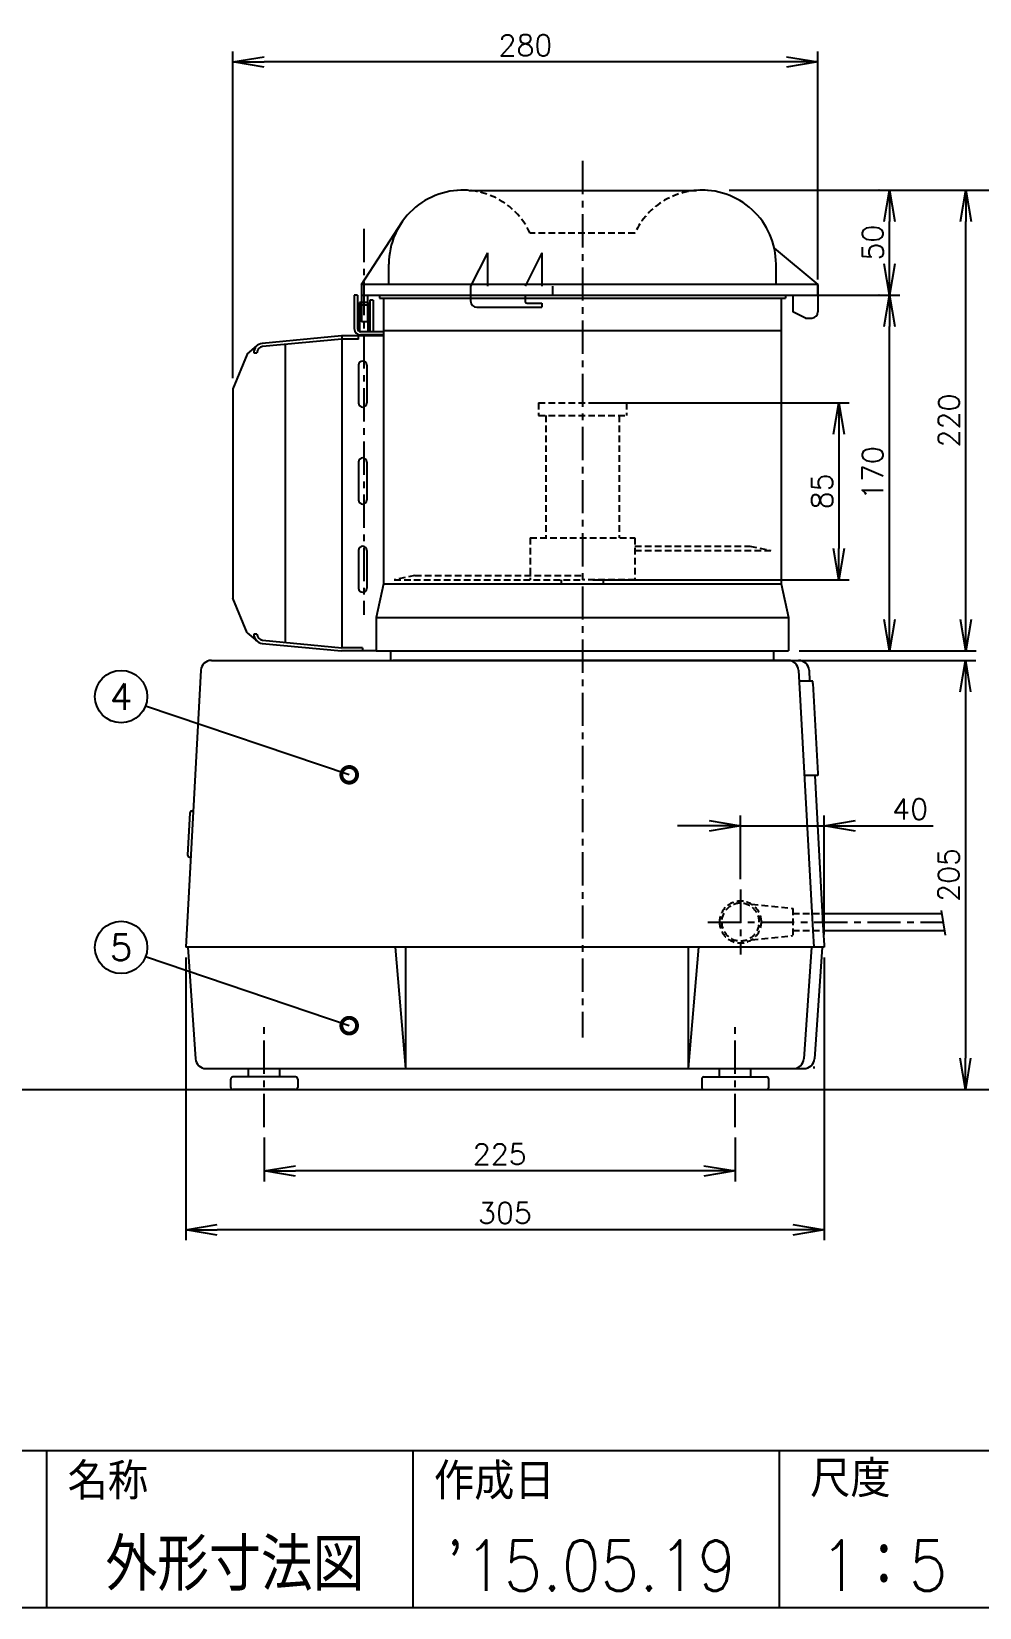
# Model space of a CAD drawing. Extents: x 115 to 2025, y 0 to 1377.
# Drawn here: x 708 to 1161, y 0 to 753 of the extents above; entities that cross this region are included whole.
import ezdxf
from ezdxf.enums import TextEntityAlignment as Align

# ---------------------------------------------------------------- set-up
doc = ezdxf.new("R2010")
doc.units = 0
doc.header["$LTSCALE"] = 0.5
doc.header["$PDMODE"] = 3
doc.linetypes.add('CENTER', pattern=[50.8, 31.75, -6.35, 6.35, -6.35])
doc.linetypes.add('HIDDEN', pattern=[9.525, 6.35, -3.175])
doc.layers.get('0').update_dxf_attribs({"linetype": 'CONTINUOUS'})
doc.layers.get('DEFPOINTS').update_dxf_attribs({"linetype": 'CONTINUOUS'})
for name, color, linetype in [('DANMEN', 7, 'CONTINUOUS'), ('SUNPOU', 7, 'CONTINUOUS'), ('WAKU', 7, 'CONTINUOUS')]:
    doc.layers.add(name, color=color, linetype=linetype)
doc.styles.get("Standard").update_dxf_attribs({"font": 'ROMANS', "bigfont": 'EXTFONT.shx'})
doc.dimstyles.get("Standard").update_dxf_attribs({"dimscale": 5, "dimtxt": 2, "dimasz": 3, "dimexe": 1, "dimexo": 1, "dimgap": 0.6, "dimtad": 3, "dimdec": 0, "dimzin": 0, "dimdsep": 46, "dimtxsty": 'STANDARD', "dimblk1": 'OPEN', "dimblk2": 'OPEN', "dimsah": 1, "dimcen": 1.5, "dimclrd": 7, "dimclre": 7, "dimclrt": 7, "dimadec": 0, "dimazin": 0, "dimtfac": 1, "dimtdec": 0, "dimtmove": 0, "dimatfit": 0, "dimldrblk": 'DOTSMALL', "dimfxl": 1, "dimtvp": 1, "dimtolj": 1, "dimtzin": 0, "dimarcsym": 0})

# ---------------------------------------------------------------- blocks, each defined once
blk = doc.blocks.new('_OPEN')
at = {"color": 0, "linetype": 'ByBlock'}
for p, q in [((-1, 0.167), (0, 0)), ((0, 0), (-1, -0.167)), ((0, 0), (-1, 0))]:
    blk.add_line(p, q, dxfattribs=at)
blk = doc.blocks.new('*D8')
at = {"layer": 'DEFPOINTS', "color": 0}
for p in [(818.98, 229.52), (1043.98, 229.52), (818.98, 208.54)]:
    blk.add_point(p, dxfattribs=at)
at = {"layer": 'SUNPOU', "color": 7, "lineweight": -2}
for p, q in [((818.98, 224.52), (818.98, 203.54)), ((1043.98, 224.52), (1043.98, 203.54)), ((1028.98, 208.54), (833.98, 208.54))]:
    blk.add_line(p, q, dxfattribs=at)
at = {"layer": 'SUNPOU', "color": 7, "lineweight": -2, "xscale": 15, "yscale": 15, "zscale": 15, "rotation": 180}
blk.add_blockref('_OPEN', (818.98, 208.54), dxfattribs=at)
at = {"layer": 'SUNPOU', "color": 7, "lineweight": -2, "xscale": 15, "yscale": 15, "zscale": 15}
blk.add_blockref('_OPEN', (1043.98, 208.54), dxfattribs=at)
at = {"layer": 'SUNPOU', "color": 7, "insert": (931.48, 216.54), "char_height": 10, "attachment_point": 5}
blk.add_mtext('\\A1;225', dxfattribs=at)
blk = doc.blocks.new('_DotSmall')
at = {"color": 0, "linetype": 'ByBlock', "const_width": 0.5}
blk.add_lwpolyline([(-0.0625, 0, 1), (0.0625, 0, 1)], format="xyb", close=True, dxfattribs=at)
blk = doc.blocks.new('*D9')
at = {"layer": 'DEFPOINTS', "color": 0}
for p in [(1046.48, 373.36), (1046.48, 342.99), (1086.43, 316.44)]:
    blk.add_point(p, dxfattribs=at)
at = {"layer": 'SUNPOU', "color": 7, "lineweight": -2}
for p, q in [((1046.48, 347.99), (1046.48, 378.36)), ((1086.43, 321.44), (1086.43, 378.36)), ((1031.48, 373.36), (1016.48, 373.36)), ((1046.48, 373.36), (1086.43, 373.36)), ((1101.43, 373.36), (1138.62, 373.36))]:
    blk.add_line(p, q, dxfattribs=at)
at = {"layer": 'SUNPOU', "color": 7, "lineweight": -2, "xscale": 15, "yscale": 15, "zscale": 15}
blk.add_blockref('_OPEN', (1046.48, 373.36), dxfattribs=at)
at = {"layer": 'SUNPOU', "color": 7, "lineweight": -2, "xscale": 15, "yscale": 15, "zscale": 15, "rotation": 180}
blk.add_blockref('_OPEN', (1086.43, 373.36), dxfattribs=at)
at = {"layer": 'SUNPOU', "color": 7, "insert": (1127.52, 381.36), "char_height": 10, "attachment_point": 5}
blk.add_mtext('\\A1;40', dxfattribs=at)
blk = doc.blocks.new('*D10')
at = {"layer": 'DEFPOINTS', "color": 0}
for p in [(781.48, 315.44), (1086.48, 315.44), (781.48, 180.41)]:
    blk.add_point(p, dxfattribs=at)
at = {"layer": 'SUNPOU', "color": 7, "lineweight": -2}
for p, q in [((781.48, 310.44), (781.48, 175.41)), ((1086.48, 310.44), (1086.48, 175.41)), ((1071.48, 180.41), (796.48, 180.41))]:
    blk.add_line(p, q, dxfattribs=at)
at = {"layer": 'SUNPOU', "color": 7, "lineweight": -2, "xscale": 15, "yscale": 15, "zscale": 15, "rotation": 180}
blk.add_blockref('_OPEN', (781.48, 180.41), dxfattribs=at)
at = {"layer": 'SUNPOU', "color": 7, "lineweight": -2, "xscale": 15, "yscale": 15, "zscale": 15}
blk.add_blockref('_OPEN', (1086.48, 180.41), dxfattribs=at)
at = {"layer": 'SUNPOU', "color": 7, "insert": (933.98, 188.41), "char_height": 10, "attachment_point": 5}
blk.add_mtext('\\A1;305', dxfattribs=at)
blk = doc.blocks.new('*D16')
at = {"color": 7, "lineweight": -2}
for p, q in [((804, 587.17), (804, 743.28)), ((1068.5, 738.28), (819, 738.28)), ((1083.5, 634.44), (1083.5, 743.28))]:
    blk.add_line(p, q, dxfattribs=at)
at = {"layer": 'DEFPOINTS', "color": 0}
for p in [(804, 738.28), (1083.5, 629.44), (804, 582.17)]:
    blk.add_point(p, dxfattribs=at)
at = {"color": 7, "lineweight": -2, "xscale": 15, "yscale": 15, "zscale": 15, "rotation": 180}
blk.add_blockref('_OPEN', (804, 738.28), dxfattribs=at)
at = {"color": 7, "lineweight": -2, "xscale": 15, "yscale": 15, "zscale": 15}
blk.add_blockref('_OPEN', (1083.5, 738.28), dxfattribs=at)
at = {"color": 7, "insert": (943.75, 746.28), "char_height": 10, "attachment_point": 5}
blk.add_mtext('\\A1;280', dxfattribs=at)
blk = doc.blocks.new('*D22')
at = {"color": 7, "lineweight": -2}
for p, q in [((1065.86, 452.44), (1158.94, 452.44)), ((1153.94, 437.44), (1153.94, 262.44)), ((1065.86, 247.44), (1158.94, 247.44))]:
    blk.add_line(p, q, dxfattribs=at)
at = {"layer": 'DEFPOINTS', "color": 0}
for p in [(1060.86, 452.44), (1060.86, 247.44), (1153.94, 247.44)]:
    blk.add_point(p, dxfattribs=at)
at = {"color": 7, "lineweight": -2, "xscale": 15, "yscale": 15, "zscale": 15}
for p, rotation in [((1153.94, 452.44), 90), ((1153.94, 247.44), 270)]:
    blk.add_blockref('_OPEN', p, dxfattribs=dict(at, rotation=rotation))
at = {"color": 7, "insert": (1145.94, 349.94), "char_height": 10, "attachment_point": 5, "rotation": 90}
blk.add_mtext('\\A1;205', dxfattribs=at)
blk = doc.blocks.new('*D23')
at = {"color": 7, "lineweight": -2}
for p, q in [((1076.5, 626.94), (1122.69, 626.94)), ((1117.69, 471.94), (1117.69, 611.94)), ((1074.5, 456.94), (1122.69, 456.94))]:
    blk.add_line(p, q, dxfattribs=at)
at = {"layer": 'DEFPOINTS', "color": 0}
for p in [(1071.5, 626.94), (1117.69, 626.94), (1069.5, 456.94)]:
    blk.add_point(p, dxfattribs=at)
at = {"color": 7, "lineweight": -2, "xscale": 15, "yscale": 15, "zscale": 15}
for p, rotation in [((1117.69, 626.94), 90), ((1117.69, 456.94), 270)]:
    blk.add_blockref('_OPEN', p, dxfattribs=dict(at, rotation=rotation))
at = {"color": 7, "insert": (1109.69, 541.94), "char_height": 10, "attachment_point": 5, "rotation": 90}
blk.add_mtext('\\A1;170', dxfattribs=at)
blk = doc.blocks.new('*D24')
at = {"color": 7, "lineweight": -2}
for p, q in [((1041.11, 677.06), (1198.35, 677.06)), ((1193.35, 662.06), (1193.35, 262.44)), ((1091.48, 247.44), (1198.35, 247.44))]:
    blk.add_line(p, q, dxfattribs=at)
at = {"layer": 'DEFPOINTS', "color": 0}
for p in [(1036.11, 677.06), (1086.48, 247.44), (1193.35, 247.44)]:
    blk.add_point(p, dxfattribs=at)
at = {"color": 7, "lineweight": -2, "xscale": 15, "yscale": 15, "zscale": 15}
for p, rotation in [((1193.35, 677.06), 90), ((1193.35, 247.44), 270)]:
    blk.add_blockref('_OPEN', p, dxfattribs=dict(at, rotation=rotation))
at = {"color": 7, "insert": (1185.35, 462.25), "char_height": 10, "attachment_point": 5, "rotation": 90}
blk.add_mtext('\\A1;430', dxfattribs=at)
blk = doc.blocks.new('*D25')
at = {"color": 7, "lineweight": -2}
for p, q in [((1112.69, 677.06), (1112.66, 677.06)), ((1117.66, 641.94), (1117.66, 662.06)), ((1112.69, 626.94), (1112.66, 626.94))]:
    blk.add_line(p, q, dxfattribs=at)
at = {"layer": 'DEFPOINTS', "color": 0}
for p in [(1117.66, 677.06), (1117.69, 677.06), (1117.69, 626.94)]:
    blk.add_point(p, dxfattribs=at)
at = {"color": 7, "lineweight": -2, "xscale": 15, "yscale": 15, "zscale": 15}
for p, rotation in [((1117.66, 677.06), 90), ((1117.66, 626.94), 270)]:
    blk.add_blockref('_OPEN', p, dxfattribs=dict(at, rotation=rotation))
at = {"color": 7, "insert": (1109.66, 652), "char_height": 10, "attachment_point": 5, "rotation": 90}
blk.add_mtext('\\A1;50', dxfattribs=at)
blk = doc.blocks.new('*D26')
at = {"color": 7, "lineweight": -2}
for p, q in [((1122.69, 677.06), (1159.12, 677.06)), ((1154.12, 471.94), (1154.12, 662.06)), ((1122.69, 456.94), (1159.12, 456.94))]:
    blk.add_line(p, q, dxfattribs=at)
at = {"layer": 'DEFPOINTS', "color": 0}
for p in [(1117.69, 677.06), (1154.12, 677.06), (1117.69, 456.94)]:
    blk.add_point(p, dxfattribs=at)
at = {"color": 7, "lineweight": -2, "xscale": 15, "yscale": 15, "zscale": 15}
for p, rotation in [((1154.12, 677.06), 90), ((1154.12, 456.94), 270)]:
    blk.add_blockref('_OPEN', p, dxfattribs=dict(at, rotation=rotation))
at = {"color": 7, "insert": (1146.12, 567), "char_height": 10, "attachment_point": 5, "rotation": 90}
blk.add_mtext('\\A1;220', dxfattribs=at)
blk = doc.blocks.new('*D27')
at = {"color": 7, "lineweight": -2}
for p, q in [((976, 575.44), (1098.47, 575.44)), ((1093.47, 560.44), (1093.47, 505.94)), ((976, 490.94), (1098.47, 490.94))]:
    blk.add_line(p, q, dxfattribs=at)
at = {"layer": 'DEFPOINTS', "color": 0}
for p in [(971, 575.44), (971, 490.94), (1093.47, 490.94)]:
    blk.add_point(p, dxfattribs=at)
at = {"color": 7, "lineweight": -2, "xscale": 15, "yscale": 15, "zscale": 15}
for p, rotation in [((1093.47, 575.44), 90), ((1093.47, 490.94), 270)]:
    blk.add_blockref('_OPEN', p, dxfattribs=dict(at, rotation=rotation))
at = {"color": 7, "insert": (1085.47, 533.19), "char_height": 10, "attachment_point": 5, "rotation": 90}
blk.add_mtext('\\A1;85', dxfattribs=at)

msp = doc.modelspace()

# ---------------------------------------------------------------- linework, layer by layer
at = {"color": 2, "linetype": 'CENTER'}
for p, q in [((971, 690.99), (971, 272.23)), ((866.5, 658.6), (866.5, 474.15))]:
    msp.add_line(p, q, dxfattribs=at)
at = {"color": 2}
for p, q in [((916.72, 676.94), (1025.27, 676.94)), ((865.5, 631.94), (884.87, 661.94)), ((1062.65, 649.39), (1083.5, 631.94)), ((878.5, 631.94), (878.5, 641.7)), ((925.59, 647.13), (917.59, 631.13)), ((925.59, 647.13), (925.59, 631.13)), ((951.57, 647.13), (943.57, 631.13)), ((951.57, 647.13), (951.57, 631.13)), ((1063.5, 631.94), (1063.5, 641.7)), ((862, 626.94), (862, 610.94)), ((863.5, 626.94), (862, 626.94)), ((863.5, 626.94), (863.5, 610.94)), ((1083.5, 631.94), (865.5, 631.94)), ((865.5, 631.94), (865.5, 614.23)), ((865.5, 626.94), (1083.5, 626.94)), ((868.5, 614.23), (868.5, 626.94)), ((874, 626.94), (1068, 626.94)), ((874, 626.94), (874, 625.44)), ((874, 625.44), (1068, 625.44)), ((876, 625.44), (876, 488.94)), ((917.59, 631.13), (917.59, 624.13)), ((943.57, 627.13), (943.57, 624.13)), ((956.66, 631.13), (956.66, 627.13)), ((1066, 625.44), (1066, 488.94)), ((1068, 626.94), (1068, 625.44)), ((1071.5, 626.94), (1071.5, 618.94)), ((1083.5, 626.94), (1083.5, 631.94)), ((1083.5, 631.94), (1083.5, 618.94)), ((864.5, 623.44), (864.5, 609.53)), ((868.5, 623.44), (864.5, 623.44)), ((865.5, 622.31), (868.5, 622.31)), ((868.5, 623.44), (868.5, 609.44)), ((869.5, 624.44), (869.5, 609.44)), ((871, 624.44), (869.5, 624.44)), ((871, 624.44), (871, 609.44)), ((920.59, 621.13), (951.57, 621.13)), ((944.57, 623.13), (951.57, 623.13)), ((951.57, 623.13), (951.57, 621.13)), ((1077.5, 615.94), (1071.5, 618.94)), ((868.5, 614.23), (865.5, 614.23)), ((876, 609.94), (1066, 609.94)), ((1077.5, 615.94), (1080.5, 615.94)), ((810.82, 598.73), (815.58, 602.78)), ((855.93, 607.44), (818.07, 603.84)), ((856, 605.94), (818.21, 602.35)), ((829, 603.37), (829, 461.02)), ((876, 607.44), (855.93, 607.44)), ((856, 607.44), (856, 458.44)), ((864, 605.94), (856, 605.94)), ((864, 605.94), (864, 607.44)), ((876, 609.44), (865, 609.44)), ((876, 607.94), (865, 607.94)), ((810.82, 598.73), (804, 582.17)), ((814, 599.36), (815.5, 599.36)), ((864, 593.44), (864, 575.44)), ((868, 593.44), (868, 575.44)), ((804, 582.17), (804, 482.21)), ((864, 547.12), (864, 529.12)), ((868, 547.12), (868, 529.12)), ((864, 504.94), (864, 486.94)), ((868, 504.94), (868, 486.94)), ((810.82, 465.66), (804, 482.21)), ((876, 488.94), (872.5, 472.94)), ((876, 488.94), (1066, 488.94)), ((1066, 488.94), (1069.5, 472.94)), ((872.5, 472.94), (872.5, 456.94)), ((872.5, 472.94), (1069.5, 472.94)), ((1069.5, 472.94), (1069.5, 456.94)), ((810.82, 465.66), (815.58, 461.6)), ((815.5, 465.03), (814, 465.03)), ((818.07, 460.55), (855.93, 456.94)), ((818.21, 462.04), (856, 458.44)), ((793.71, 452.44), (1074.25, 452.44)), ((872.5, 456.94), (855.93, 456.94)), ((866, 458.44), (856, 458.44)), ((866, 458.44), (866, 456.94)), ((872.5, 456.94), (1069.5, 456.94)), ((879.5, 452.44), (879.5, 456.94)), ((1069.24, 452.44), (880.48, 452.44)), ((1062.5, 452.44), (1062.5, 456.94)), ((788.72, 447.72), (781.48, 315.44)), ((1074.24, 447.72), (1081.04, 323.44)), ((1079.24, 447.72), (1079.53, 442.44)), ((1081.03, 442.44), (1074.52, 442.44)), ((1081.09, 441.45), (1081.03, 442.44)), ((1081.09, 441.45), (1083.44, 398.44)), ((1083.5, 397.44), (1076.99, 397.44)), ((1081.99, 397.44), (1086.05, 323.44)), ((1083.44, 398.44), (1083.5, 397.44)), ((783.48, 379.5), (782.39, 359.5)), ((784.48, 380.44), (785.03, 380.44)), ((783.38, 358.44), (783.83, 358.44)), ((1085.58, 331.44), (1142.55, 331.44)), ((1142.3, 332.97), (1144.25, 321.11)), ((1081.04, 323.44), (1081.48, 315.44)), ((1086.05, 323.44), (1086.43, 316.44)), ((1086.05, 323.44), (1143.86, 323.44)), ((1086.43, 316.44), (1086.48, 315.44)), ((1086.48, 315.44), (781.48, 315.44)), ((782.48, 315.44), (786.16, 262.1)), ((881.48, 315.44), (886.48, 257.44)), ((886.48, 315.44), (886.48, 257.44)), ((1021.48, 315.44), (1021.48, 257.44)), ((1026.48, 315.44), (1021.48, 257.44)), ((1080.48, 315.44), (1076.8, 262.1)), ((1085.49, 315.44), (1081.81, 262.1)), ((791.14, 257.44), (1076.82, 257.44)), ((811.48, 253.44), (811.48, 257.44)), ((826.48, 253.44), (826.48, 257.44)), ((1036.48, 253.44), (1036.48, 257.44)), ((1051.48, 253.44), (1051.48, 257.44)), ((1081.56, 258.44), (1081.49, 257.44)), ((802.98, 248.44), (802.98, 252.44)), ((833.98, 253.44), (803.98, 253.44)), ((834.98, 252.44), (834.98, 248.44)), ((1027.98, 252.44), (1027.98, 248.44)), ((1028.98, 253.44), (1058.98, 253.44)), ((1059.98, 248.44), (1059.98, 252.44)), ((833.98, 247.44), (803.98, 247.44)), ((1028.98, 247.44), (1058.98, 247.44))]:
    msp.add_line(p, q, dxfattribs=at)
for centre, radius, start, end in [((913.86, 641.7), 35.36, 85.35717, 180), ((1028.13, 641.7), 35.36, 0, 94.64283), ((920.59, 624.13), 3, 180, 270), ((944.57, 624.13), 1, 180, 270), ((1080.5, 618.94), 3, 270, 0), ((865, 610.94), 3, 180, 270), ((865, 610.94), 1.5, 180, 270), ((818.5, 599.36), 4.5, 95.44033, 180), ((818.5, 599.36), 3, 95.44033, 180), ((866, 593.44), 2, 0, 180), ((866, 575.44), 2, 180, 0), ((866, 547.12), 2, 0, 180), ((866, 529.12), 2, 180, 0), ((866, 504.94), 2, 0, 180), ((866, 486.94), 2, 180, 0), ((818.5, 465.03), 4.5, 180, 264.55967), ((818.5, 465.03), 3, 180, 264.55967), ((793.71, 447.44), 5, 90, 176.8665), ((1069.24, 447.44), 5, 3.1335, 90), ((1074.25, 447.44), 5, 3.1335, 90), ((784.48, 379.44), 1, 90, 176.8665), ((783.38, 359.44), 1, 176.8665, 270), ((791.14, 262.44), 5, 183.94519, 270), ((1071.81, 262.44), 5, 270, 356.05481), ((1076.82, 262.44), 5, 270, 356.05481), ((803.98, 252.44), 1, 90, 180), ((803.98, 248.44), 1, 180, 270), ((833.98, 252.44), 1, 0, 90), ((833.98, 248.44), 1, 270, 0), ((1028.98, 252.44), 1, 90, 180), ((1028.98, 248.44), 1, 180, 270), ((1058.98, 252.44), 1, 0, 90), ((1058.98, 248.44), 1, 270, 0)]:
    msp.add_arc(centre, radius, start, end, dxfattribs=at)
at = {"layer": 'DANMEN', "color": 2, "linetype": 'HIDDEN'}
for p, q in [((996, 656.45), (946, 656.45)), ((950, 575.44), (992, 575.44)), ((950, 575.44), (950, 569.44)), ((992, 575.44), (992, 569.44)), ((950, 569.44), (992, 569.44)), ((953.5, 569.44), (953.5, 510.94)), ((988.5, 569.44), (988.5, 510.94)), ((946, 510.94), (946, 490.94)), ((946, 510.94), (996, 510.94)), ((996, 510.94), (996, 490.94)), ((996, 506.94), (1051, 506.94)), ((996, 504.94), (1061, 504.94)), ((1051, 506.94), (1061, 504.94)), ((891, 492.94), (881, 490.94)), ((881, 490.94), (971, 490.94)), ((891, 492.94), (971, 492.94)), ((961, 488.94), (961, 490.94)), ((996, 490.94), (971, 490.94)), ((981, 488.94), (981, 490.94))]:
    msp.add_line(p, q, dxfattribs=at)
at = {"layer": 'DANMEN', "color": 4, "linetype": 'CENTER'}
for p, q in [((1046.48, 342.99), (1046.48, 311.89)), ((1030.93, 327.44), (1143.2, 327.44)), ((818.98, 229.52), (818.98, 279.4)), ((1043.98, 229.52), (1043.98, 279.4))]:
    msp.add_line(p, q, dxfattribs=at)
at = {"layer": 'DANMEN', "color": 4, "linetype": 'HIDDEN'}
for p, q in [((1051.8, 335.91), (1071.48, 333.94)), ((1071.48, 333.94), (1071.48, 320.94)), ((1071.48, 331.44), (1085.58, 331.44)), ((1051.8, 318.98), (1071.48, 320.94)), ((1071.48, 323.44), (1086.05, 323.44))]:
    msp.add_line(p, q, dxfattribs=at)
at = {"layer": 'DANMEN', "color": 2}
msp.add_line((163.17, 247.44), (1568.16, 247.44), dxfattribs=at)
at = {"layer": 'DANMEN', "color": 2, "linetype": 'HIDDEN'}
for centre, start, end in [((913.86, 641.7), 24.65879, 94.64283), ((1028.13, 641.7), 85.35717, 155.34121)]:
    msp.add_arc(centre, 35.36, start, end, dxfattribs=at)
at = {"layer": 'DANMEN', "color": 4, "linetype": 'HIDDEN'}
for radius, start, end in [(10, 0, 180), (9, 0, 180), (10, 180, 0), (9, 180, 0)]:
    msp.add_arc((1046.48, 327.44), radius, start, end, dxfattribs=at)
at = {"layer": 'SUNPOU'}
for centre in [(750.62, 435.12), (750.62, 315.3)]:
    msp.add_circle(centre, 12.5, dxfattribs=at)
at = {"layer": 'WAKU', "color": 6}
for p, q in [((115, 75), (2025, 75)), ((115, 0), (2025, 0))]:
    msp.add_line(p, q, dxfattribs=at)
at = {"layer": 'WAKU', "color": 7}
for p, q in [((715, 75), (715, 0)), ((890, 75), (890, 0)), ((1065, 75), (1065, 0))]:
    msp.add_line(p, q, dxfattribs=at)

# ---------------------------------------------------------------- texts
at = {"layer": 'SUNPOU'}
for s, p in [('4', (750.62, 435.12)), ('5', (750.62, 315.3))]:
    msp.add_text(s, height=12.5, dxfattribs=at).set_placement(p, align=Align.MIDDLE)
at = {"layer": 'WAKU'}
for s, p in [('名称', (725.02, 51.55)), ('作成日', (900.02, 51.55)), ('尺度', (1079.76, 52.71))]:
    msp.add_text(s, height=17.5, dxfattribs=at).set_placement(p)
at = {"layer": 'WAKU', "color": 1, "width": 0.9}
for s, height, p in [('外形寸法図', 25, (805, 8.02)), ("'15.05.19", 24, (975, 8.02)), ('1：5', 24, (1115, 8.02))]:
    msp.add_text(s, height=height, dxfattribs=at).set_placement(p, align=Align.CENTER)

# ---------------------------------------------------------------- dimensions: what is measured, and where the dimension line sits
at = {"color": 6}
dim = msp.add_linear_dim(base=(803.99717882, 738.27748187), p1=(1083.49717882, 629.44438151), p2=(803.99717882, 582.17421497), dimstyle='STANDARD', override={"dimarcsym": 1}, dxfattribs=at)
dim.commit()
dim.dimension.update_dxf_attribs({"geometry": '*D16', "text_midpoint": (943.74717882, 746.27748187)})
for base, p1, p2, picture, middle in [((1193.35, 247.44), (1036.11, 677.06), (1086.48, 247.44), '*D24', (1185.35, 462.25)), ((1117.66, 677.06), (1117.69, 626.94), (1117.69, 677.06), '*D25', (1109.66, 652)), ((1154.12, 677.06), (1117.69, 456.94), (1117.69, 677.06), '*D26', (1146.12, 567)), ((1117.69, 626.94), (1069.5, 456.94), (1071.5, 626.94), '*D23', (1109.69, 541.94)), ((1153.94, 247.44), (1060.86, 452.44), (1060.86, 247.44), '*D22', (1145.94, 349.94))]:
    dim = msp.add_linear_dim(base=base, p1=p1, p2=p2, angle=90, dimstyle='STANDARD', override={"dimarcsym": 1})
    dim.commit()
    dim.dimension.update_dxf_attribs({"geometry": picture, "text_midpoint": middle})
at = {"color": 7}
dim = msp.add_linear_dim(base=(1093.46797178, 490.94438151), p1=(970.99717882, 575.44438151), p2=(970.99717882, 490.94438151), angle=90, dimstyle='STANDARD', override={"dimarcsym": 1}, dxfattribs=at)
dim.commit()
dim.dimension.update_dxf_attribs({"geometry": '*D27', "text_midpoint": (1085.46797178, 533.19438151)})
at = {"layer": 'SUNPOU', "color": 2}
dim = msp.add_linear_dim(base=(1046.48, 373.36), p1=(1086.43, 316.44), p2=(1046.48, 342.99), angle=180, dimstyle='STANDARD', dxfattribs=at)
dim.commit()
dim.dimension.update_dxf_attribs({"geometry": '*D9', "text_midpoint": (1127.52, 373.36), "dimtype": 160})
for base, p1, p2, picture, middle in [((781.48, 180.41), (1086.48, 315.44), (781.48, 315.44), '*D10', (933.98, 188.41)), ((818.98, 208.54), (1043.98, 229.52), (818.98, 229.52), '*D8', (931.48, 216.54))]:
    dim = msp.add_linear_dim(base=base, p1=p1, p2=p2, angle=180, dimstyle='STANDARD', dxfattribs=at)
    dim.commit()
    dim.dimension.update_dxf_attribs({"geometry": picture, "text_midpoint": middle})

# ---------------------------------------------------------------- leaders
at = {"layer": 'SUNPOU'}
for points in [[(859.57, 397.76), (762.27, 430.59)], [(859.57, 277.93), (762.27, 310.77)]]:
    msp.add_leader(points, dimstyle='STANDARD', dxfattribs=at)

doc.saveas('drawing.dxf')
